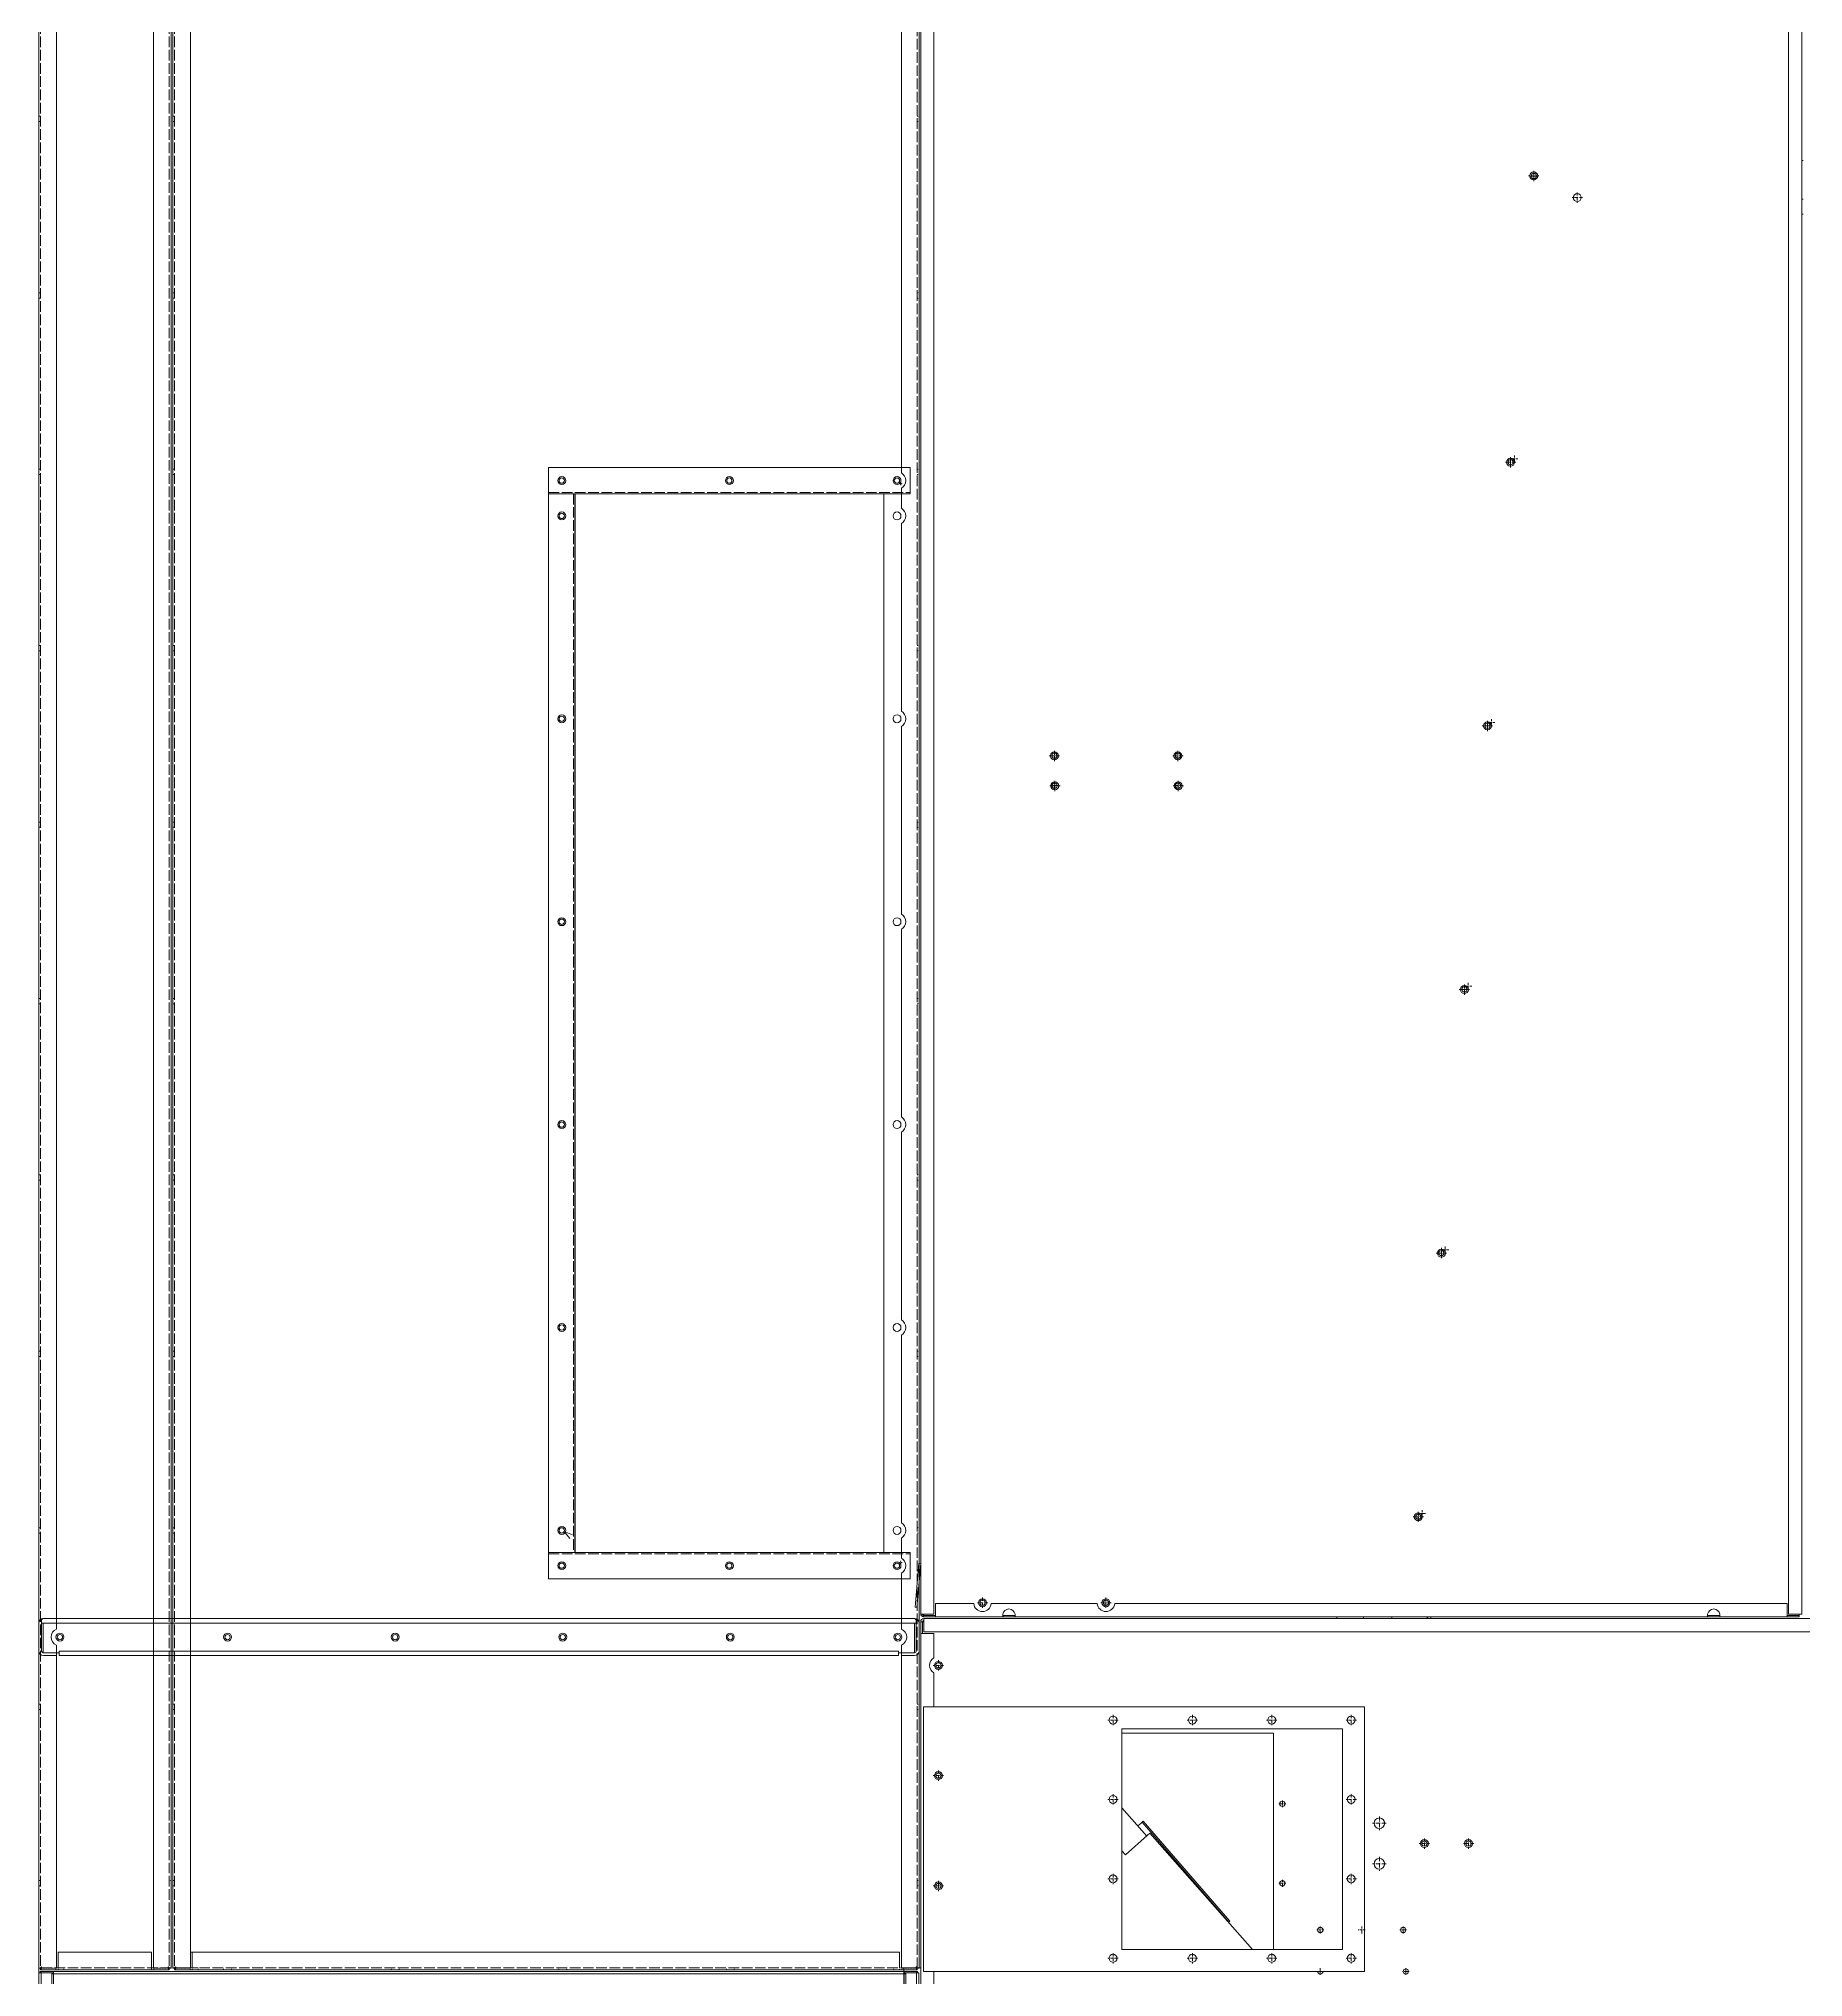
# Model space of a CAD drawing. Header units: millimetres. Extents: x -17070 to 52290, y -291348 to 40308.
# Drawn here: x 31170 to 33171, y 26086 to 28284 of the extents above; entities that cross this region are included whole.
import ezdxf
from ezdxf import colors
from ezdxf.entities.mleader import LeaderData, LeaderLine
from ezdxf.math import Vec2, Vec3

# ---------------------------------------------------------------- set-up
doc = ezdxf.new("R2010")
doc.units = ezdxf.units.MM
doc.linetypes.add('DASHDOT', pattern=[18.5, 12, -3, 0.5, -3])
doc.linetypes.add('DASHED', pattern=[15, 12, -3])
doc.layers.add('냉각탑_dim', color=1, linetype='Continuous')
doc.styles.get("Standard").update_dxf_attribs({"font": 'arial.ttf'})

# ---------------------------------------------------------------- blocks, each defined once
blk = doc.blocks.new('485689')
at = {"color": 7, "lineweight": 13, "ltscale": 0.486}
for p, q in [((183525.3, 30767.5), (183525.3, 30864.7)), ((183528.1, 30767.5), (183528.1, 30864.7)), ((184520.5, 30864.7), (184520.5, 30767.5)), ((184523.3, 30864.7), (184523.3, 30767.5))]:
    blk.add_line(p, q, dxfattribs=at)
at = {"color": 7, "lineweight": 13, "ltscale": 0.014}
for p, q in [((183528.1, 30864.7), (183525.3, 30864.7)), ((183541.9, 30863.3), (183541.9, 30866.1)), ((184506.7, 30863.3), (184506.7, 30866.1)), ((184520.5, 30864.7), (184523.3, 30864.7)), ((183528.1, 30767.5), (183525.3, 30767.5)), ((183541.9, 30768.9), (183541.9, 30766.1)), ((184506.7, 30768.9), (184506.7, 30766.1)), ((184520.5, 30767.5), (184523.3, 30767.5))]:
    blk.add_line(p, q, dxfattribs=at)
at = {"color": 7, "lineweight": 13, "ltscale": 0.004}
for p, q in [((183526.9, 30866.1), (183527.7, 30866.1)), ((184520.9, 30866.1), (184521.7, 30866.1)), ((183527.7, 30766.1), (183526.9, 30766.1)), ((184521.7, 30766.1), (184520.9, 30766.1))]:
    blk.add_line(p, q, dxfattribs=at)
at = {"color": 7, "lineweight": 13, "ltscale": 0.007}
for p, q in [((183526.9, 30864.7), (183526.9, 30866.1)), ((183527.7, 30866.1), (183527.7, 30864.7)), ((184520.9, 30864.7), (184520.9, 30866.1)), ((184521.7, 30864.7), (184521.7, 30866.1)), ((183526.9, 30766.1), (183526.9, 30767.5)), ((183527.7, 30766.1), (183527.7, 30767.5)), ((184520.9, 30767.5), (184520.9, 30766.1)), ((184521.7, 30766.1), (184521.7, 30767.5))]:
    blk.add_line(p, q, dxfattribs=at)
at = {"color": 7, "lineweight": 13, "ltscale": 0.071}
for p, q in [((183541.9, 30866.1), (183527.7, 30866.1)), ((184520.9, 30866.1), (184506.7, 30866.1)), ((183527.7, 30766.1), (183541.9, 30766.1)), ((184506.7, 30766.1), (184520.9, 30766.1))]:
    blk.add_line(p, q, dxfattribs=at)
at = {"color": 7, "lineweight": 13, "ltscale": 0.061}
for p, q in [((183540.3, 30864.7), (183528.1, 30864.7)), ((183541.9, 30863.3), (183541.9, 30851.1)), ((184506.7, 30851.1), (184506.7, 30863.3)), ((184520.5, 30864.7), (184508.3, 30864.7)), ((183528.1, 30767.5), (183540.3, 30767.5)), ((184508.3, 30767.5), (184520.5, 30767.5))]:
    blk.add_line(p, q, dxfattribs=at)
at = {"color": 7, "lineweight": 13, "ltscale": 0.366205}
for p, q in [((183540.3, 30864.7), (183540.3, 30768.9)), ((184508.3, 30781.1), (184508.3, 30864.7))]:
    blk.add_line(p, q, dxfattribs=at)
at = {"color": 7, "lineweight": 13, "ltscale": 0.008}
for p, q in [((183540.3, 30864.5), (183541.9, 30864.5)), ((183540.3, 30863.3), (183541.9, 30863.3)), ((184506.7, 30866.1), (184506.7, 30864.5)), ((184506.7, 30864.5), (184508.3, 30864.5)), ((184506.7, 30863.3), (184508.3, 30863.3)), ((183541.9, 30768.9), (183540.3, 30768.9)), ((183541.9, 30767.7), (183540.3, 30767.7)), ((184508.3, 30768.9), (184506.7, 30768.9)), ((184508.3, 30767.7), (184506.7, 30767.7)), ((184506.7, 30766.1), (184506.7, 30767.7))]:
    blk.add_line(p, q, dxfattribs=at)
at = {"color": 7, "lineweight": 13}
for p, q in [((183541.9, 30866.1), (184506.7, 30866.1)), ((183541.9, 30863.3), (184506.7, 30863.3)), ((184506.7, 30851.1), (183541.9, 30851.1)), ((184506.7, 30768.9), (183541.9, 30768.9)), ((184506.7, 30766.1), (183541.9, 30766.1))]:
    blk.add_line(p, q, dxfattribs=at)
at = {"color": 7, "lineweight": 13, "ltscale": 0.001386}
for p, q in [((183541.9, 30866.1), (183541.9, 30865.8)), ((183541.9, 30766.1), (183541.9, 30766.4))]:
    blk.add_line(p, q, dxfattribs=at)
at = {"color": 7, "lineweight": 13, "ltscale": 0.076206}
for p, q in [((183540.3, 30782.7), (183540.3, 30767.5)), ((184508.3, 30767.5), (184508.3, 30782.7))]:
    blk.add_line(p, q, dxfattribs=at)
at = {"color": 7, "lineweight": 13, "ltscale": 0.05737}
for p, q in [((183541.9, 30780.4), (183541.9, 30768.9)), ((184506.7, 30780.4), (184506.7, 30768.9))]:
    blk.add_line(p, q, dxfattribs=at)
for p, q in [((183541.9, 30780.4), (183999.3, 30780.4)), ((183999.3, 30780.4), (183999.3, 30768.9)), ((184049.3, 30780.4), (184506.7, 30780.4)), ((184049.3, 30780.4), (184049.3, 30768.9))]:
    blk.add_line(p, q)
blk = doc.blocks.new('68679')
at = {"color": 7, "lineweight": 13, "ltscale": 0.0185}
for p, q in [((182651.6, 34840.2), (182651.6, 34855)), ((182654.8, 34840.2), (182654.8, 34855)), ((182651.6, 33867.4), (182651.6, 33882.2)), ((182654.8, 33867.4), (182654.8, 33882.2))]:
    blk.add_line(p, q, dxfattribs=at)
at = {"color": 7, "lineweight": 13, "ltscale": 0.02275}
for p, q in [((182654.8, 34837), (182654.8, 34855.2)), ((182654.8, 33867.2), (182654.8, 33885.4))]:
    blk.add_line(p, q, dxfattribs=at)
at = {"color": 7, "lineweight": 13, "ltscale": 0.042}
for p, q in [((182688.4, 34855.2), (182654.8, 34855.2)), ((182654.8, 33867.2), (182688.4, 33867.2))]:
    blk.add_line(p, q, dxfattribs=at)
at = {"color": 7, "lineweight": 13, "ltscale": 0.041987}
blk.add_line((182654.8, 34855.2), (182688.4, 34855.2), dxfattribs=at)
at = {"color": 7, "lineweight": 13, "ltscale": 0.0395}
for p, q in [((182656.8, 34860.2), (182688.4, 34860.2)), ((182688.4, 34857), (182656.8, 34857)), ((182688.4, 33865.4), (182656.8, 33865.4)), ((182656.8, 33862.2), (182688.4, 33862.2))]:
    blk.add_line(p, q, dxfattribs=at)
at = {"color": 7, "lineweight": 13, "ltscale": 0.004497}
for p, q in [((182692, 34857), (182688.4, 34857)), ((182692, 33865.4), (182688.4, 33865.4))]:
    blk.add_line(p, q, dxfattribs=at)
at = {"color": 7, "lineweight": 13, "ltscale": 0.00225}
for p, q in [((182688.4, 34857), (182688.4, 34855.2)), ((182688.4, 34855.2), (182688.4, 34857)), ((182688.4, 33867.2), (182688.4, 33865.4)), ((182688.4, 33865.4), (182688.4, 33867.2))]:
    blk.add_line(p, q, dxfattribs=at)
at = {"color": 7, "lineweight": 13}
for p, q in [((182688.4, 34855.2), (182688.4, 33867.2)), ((182693.6, 34855), (182693.6, 33867.4)), ((182651.6, 34837), (182651.6, 33885.4)), ((182651.6, 34837), (182651.6, 33885.4)), ((182656.8, 34837), (182656.8, 33885.4))]:
    blk.add_line(p, q, dxfattribs=at)
at = {"color": 7, "lineweight": 13, "ltscale": 0.0022}
for p, q in [((182691.2, 34857), (182692.6, 34858)), ((182691.2, 33865.4), (182692.6, 33864.3))]:
    blk.add_line(p, q, dxfattribs=at)
at = {"color": 7, "lineweight": 13, "ltscale": 0.004}
for p, q in [((182654.8, 34840.2), (182651.6, 34840.2)), ((182654.8, 34837), (182651.6, 34837)), ((182651.6, 33882.2), (182654.8, 33882.2))]:
    blk.add_line(p, q, dxfattribs=at)
at = {"color": 7, "lineweight": 13, "ltscale": 0.003999}
blk.add_line((182651.6, 34837), (182654.8, 34837), dxfattribs=at)
at = {"color": 7, "lineweight": 13, "ltscale": 0.003997}
blk.add_line((182654.8, 34837), (182654.8, 34840.2), dxfattribs=at)
at = {"color": 7, "lineweight": 13, "ltscale": 0.0025}
for p, q in [((182656.8, 34837), (182654.8, 34837)), ((182654.8, 33885.4), (182656.8, 33885.4))]:
    blk.add_line(p, q, dxfattribs=at)
at = {"color": 7, "lineweight": 13, "ltscale": 0.0065}
blk.add_line((182651.6, 33885.4), (182656.8, 33885.4), dxfattribs=at)
at = {"color": 7, "lineweight": 13, "ltscale": 0.004003}
blk.add_line((182654.8, 33882.2), (182654.8, 33885.4), dxfattribs=at)
at = {"color": 7, "lineweight": 13}
for centre in [(182672.6, 34836.2), (182672.6, 34646.2), (182672.6, 34456.2), (182672.6, 34266.2), (182672.6, 34076.2), (182672.6, 33886.2)]:
    blk.add_circle(centre, 3, dxfattribs=at)
for centre, radius, start, end in [((182656.8, 34855), 5.2, 90, 180), ((182656.8, 34855), 2, 90, 174.2609), ((182688.4, 34855), 5.2, 0, 90), ((182656.8, 33867.4), 5.2, 180, 270), ((182656.8, 33867.4), 2, 185.7392, 270), ((182688.4, 33867.4), 5.2, 270, 0)]:
    blk.add_arc(centre, radius, start, end, dxfattribs=at)
for points in [[(182693.6, 34855), (182693.6, 34855.3), (182693.5, 34855.6), (182693.3, 34855.9), (182692.9, 34856.3), (182692.3, 34856.7), (182692.2, 34856.8), (182692.1, 34856.9), (182692, 34857)], [(182693.6, 33867.4), (182693.6, 33867), (182693.5, 33866.7), (182693.3, 33866.4), (182692.9, 33866), (182692.3, 33865.6), (182692.2, 33865.5), (182692.1, 33865.4), (182692, 33865.4)]]:
    blk.add_open_spline(points, degree=5, knots=[0, 0, 0, 0, 0, 0, 6.191357, 6.191357, 6.191357, 7.828222, 7.828222, 7.828222, 7.828222, 7.828222, 7.828222], dxfattribs=at)
blk = doc.blocks.new('3425346')
at = {"color": 7, "lineweight": 13}
for p, q in [((155016.9, 41125), (155426.9, 41125)), ((155016.9, 41095), (155426.9, 41095))]:
    blk.add_line(p, q, dxfattribs=at)
at = {"color": 7, "lineweight": 13, "ltscale": 0.035}
for p, q in [((155016.9, 41122.2), (155016.9, 41125)), ((155426.9, 41122.2), (155426.9, 41125))]:
    blk.add_line(p, q, dxfattribs=at)
at = {"color": 7, "linetype": 'DASHED', "lineweight": 13}
blk.add_line((155016.9, 41123.4), (155426.9, 41123.4), dxfattribs=at)
at = {"color": 7, "lineweight": 13, "ltscale": 0.34}
for p, q in [((155016.9, 41122.2), (155016.9, 41095)), ((155426.9, 41095), (155426.9, 41122.2))]:
    blk.add_line(p, q, dxfattribs=at)
at = {"color": 7, "lineweight": 13}
blk.add_lwpolyline([(155416.2, 41115.3), (155414.3, 41111.8), (155417.7, 41113.9)], dxfattribs=at)
for centre in [(155031.9, 41110), (155221.9, 41110), (155411.9, 41110)]:
    blk.add_circle(centre, 3, dxfattribs=at)
blk = doc.blocks.new('235465')
at = {"color": 7, "lineweight": 13}
for p, q in [((158476.7, 41706.6), (159676.7, 41706.6)), ((159676.7, 41676.6), (158476.7, 41676.6))]:
    blk.add_line(p, q, dxfattribs=at)
at = {"color": 7, "lineweight": 13, "ltscale": 0.014}
for p, q in [((158476.7, 41703.8), (158476.7, 41706.6)), ((159676.7, 41703.8), (159676.7, 41706.6))]:
    blk.add_line(p, q, dxfattribs=at)
at = {"color": 7, "linetype": 'DASHED', "lineweight": 13}
blk.add_line((158476.7, 41705), (159676.7, 41705), dxfattribs=at)
at = {"color": 7, "lineweight": 13, "ltscale": 0.136}
for p, q in [((158476.7, 41703.8), (158476.7, 41676.6)), ((159676.7, 41676.6), (159676.7, 41703.8))]:
    blk.add_line(p, q, dxfattribs=at)
at = {"color": 7, "linetype": 'DASHED', "lineweight": 13, "ltscale": 0.008}
for p, q in [((159001.7, 41706.6), (159001.7, 41705)), ((159151.7, 41706.6), (159151.7, 41705))]:
    blk.add_line(p, q, dxfattribs=at)
at = {"color": 7, "lineweight": 13}
blk.add_lwpolyline([(159656.7, 41703.6), (159653.1, 41694.3), (159660.9, 41700.6)], dxfattribs=at)
for centre in [(158501.7, 41691.6), (158731.7, 41691.6), (158961.7, 41691.6), (159191.7, 41691.6), (159421.7, 41691.6), (159651.7, 41691.6)]:
    blk.add_circle(centre, 3, dxfattribs=at)
blk = doc.blocks.new('568596')
at = {"color": 7, "lineweight": 13, "ltscale": 0.00166}
for p, q in [((169550.9, 17462.9), (169549.9, 17462.9)), ((169550.9, 16620.9), (169549.9, 16620.9))]:
    blk.add_line(p, q, dxfattribs=at)
at = {"color": 7, "lineweight": 13, "ltscale": 0.0015}
for p, q in [((169549.9, 17462.9), (169549.9, 17462)), ((169549.9, 16621.8), (169549.9, 16620.9))]:
    blk.add_line(p, q, dxfattribs=at)
at = {"color": 7, "lineweight": 13}
for p, q in [((169549.9, 17462.9), (169549.9, 16621.8)), ((169549.9, 17462), (169549.9, 17436.4)), ((173046.2, 17464.9), (169551.6, 17464.9)), ((170022.9, 17008.9), (171222.9, 17008.9)), ((169551.6, 16618.9), (173046.2, 16618.9))]:
    blk.add_line(p, q, dxfattribs=at)
at = {"color": 7, "linetype": 'DASHED', "lineweight": 13, "ltscale": 0.003333}
for p, q in [((169551.9, 17462), (169549.9, 17462)), ((169644.9, 17464.9), (169644.9, 17462.9)), ((169650.9, 17464.9), (169650.9, 17462.9)), ((169844.9, 17464.9), (169844.9, 17462.9)), ((169850.9, 17464.9), (169850.9, 17462.9)), ((169549.9, 17445.4), (169551.9, 17445.4)), ((169549.9, 17442.9), (169551.9, 17442.9)), ((169549.9, 17436.4), (169551.9, 17436.4)), ((169549.9, 17407.4), (169551.9, 17407.4)), ((169549.9, 17398.4), (169551.9, 17398.4)), ((169549.9, 17217.4), (169551.9, 17217.4)), ((169549.9, 17208.4), (169551.9, 17208.4)), ((169549.9, 17027.4), (169551.9, 17027.4)), ((169549.9, 17018.4), (169551.9, 17018.4)), ((169549.9, 16837.4), (169551.9, 16837.4)), ((169549.9, 16828.4), (169551.9, 16828.4)), ((169549.9, 16647.4), (169551.9, 16647.4)), ((169549.9, 16640.9), (169551.9, 16640.9)), ((169549.9, 16638.4), (169551.9, 16638.4)), ((169551.9, 16621.8), (169549.9, 16621.8)), ((169644.9, 16620.9), (169644.9, 16618.9)), ((169650.9, 16620.9), (169650.9, 16618.9)), ((169844.9, 16620.9), (169844.9, 16618.9)), ((169850.9, 16620.9), (169850.9, 16618.9)), ((170044.9, 16620.9), (170044.9, 16618.9)), ((170050.9, 16620.9), (170050.9, 16618.9)), ((170244.9, 16620.9), (170244.9, 16618.9)), ((170250.9, 16620.9), (170250.9, 16618.9)), ((170444.9, 16620.9), (170444.9, 16618.9)), ((170450.9, 16620.9), (170450.9, 16618.9)), ((170644.9, 16620.9), (170644.9, 16618.9)), ((170650.9, 16620.9), (170650.9, 16618.9)), ((170844.9, 16620.9), (170844.9, 16618.9)), ((170850.9, 16620.9), (170850.9, 16618.9)), ((171044.9, 16620.9), (171044.9, 16618.9)), ((171050.9, 16620.9), (171050.9, 16618.9)), ((171244.9, 16620.9), (171244.9, 16618.9)), ((171250.9, 16620.9), (171250.9, 16618.9)), ((171444.9, 16620.9), (171444.9, 16618.9)), ((171450.9, 16620.9), (171450.9, 16618.9)), ((171644.9, 16620.9), (171644.9, 16618.9)), ((171650.9, 16620.9), (171650.9, 16618.9))]:
    blk.add_line(p, q, dxfattribs=at)
at = {"color": 7, "lineweight": 13, "ltscale": 0.001174}
for p, q in [((169550.9, 17462.9), (169551.6, 17462.9)), ((169550.9, 16620.9), (169551.6, 16620.9))]:
    blk.add_line(p, q, dxfattribs=at)
at = {"color": 7, "lineweight": 13, "ltscale": 0.002252}
for p, q in [((169551.6, 17464.9), (169551.6, 17463.6)), ((169551.6, 16618.9), (169551.6, 16620.3))]:
    blk.add_line(p, q, dxfattribs=at)
at = {"color": 7, "lineweight": 13, "ltscale": 0.002009}
for p, q in [((169551.6, 17462.4), (169551.6, 17463.6)), ((169551.6, 16621.5), (169551.6, 16620.3))]:
    blk.add_line(p, q, dxfattribs=at)
at = {"color": 7, "linetype": 'DASHED', "lineweight": 13}
for p, q in [((173046.2, 17462.9), (169551.6, 17462.9)), ((169551.9, 17464.9), (169551.9, 16621.8)), ((169551.9, 17462), (169551.9, 17436.4)), ((170044.9, 17464.9), (170044.9, 17462.9)), ((170050.9, 17464.9), (170050.9, 17462.9)), ((170244.9, 17464.9), (170244.9, 17462.9)), ((170250.9, 17464.9), (170250.9, 17462.9)), ((170444.9, 17464.9), (170444.9, 17462.9)), ((170450.9, 17464.9), (170450.9, 17462.9)), ((170644.9, 17464.9), (170644.9, 17462.9)), ((170650.9, 17464.9), (170650.9, 17462.9)), ((170844.9, 17464.9), (170844.9, 17462.9)), ((170850.9, 17464.9), (170850.9, 17462.9)), ((171044.9, 17464.9), (171044.9, 17462.9)), ((171050.9, 17464.9), (171050.9, 17462.9)), ((171244.9, 17464.9), (171244.9, 17462.9)), ((171250.9, 17464.9), (171250.9, 17462.9)), ((171444.9, 17464.9), (171444.9, 17462.9)), ((171450.9, 17464.9), (171450.9, 17462.9)), ((171644.9, 17464.9), (171644.9, 17462.9)), ((171650.9, 17464.9), (171650.9, 17462.9)), ((169551.6, 16620.9), (173046.2, 16620.9))]:
    blk.add_line(p, q, dxfattribs=at)
at = {"color": 7, "linetype": 'DASHED', "lineweight": 13, "ltscale": 0.001183}
for p, q in [((169551.6, 17462.9), (169552.3, 17462.9)), ((169551.6, 16620.9), (169552.3, 16620.9))]:
    blk.add_line(p, q, dxfattribs=at)
at = {"color": 7, "linetype": 'DASHED', "lineweight": 13, "ltscale": 0.001406}
for p, q in [((169551.6, 17462.4), (169551.6, 17461.5)), ((169551.6, 16621.5), (169551.6, 16622.3))]:
    blk.add_line(p, q, dxfattribs=at)
at = {"color": 7, "linetype": 'DASHED', "lineweight": 13, "ltscale": 0.027667}
for p, q in [((169551.6, 17444.9), (169551.6, 17461.5)), ((169551.6, 16622.3), (169551.6, 16638.9))]:
    blk.add_line(p, q, dxfattribs=at)
at = {"color": 7, "linetype": 'DASHED', "lineweight": 13, "ltscale": 0.0015}
for p, q in [((169551.9, 17462.9), (169551.9, 17462)), ((169551.9, 16621.8), (169551.9, 16620.9))]:
    blk.add_line(p, q, dxfattribs=at)
at = {"color": 7, "lineweight": 13, "ltscale": 0.058667}
for p, q in [((173046.2, 17444.9), (169551.6, 17444.9)), ((169553.3, 17442.9), (169569.9, 17442.9)), ((169569.9, 17444.9), (169569.9, 16640.9)), ((170022.9, 16658.9), (170022.9, 17008.9)), ((171222.9, 16658.9), (171222.9, 17008.9)), ((170022.9, 16658.9), (171222.9, 16658.9)), ((169917.7, 16638.9), (169551.6, 16638.9)), ((169569.9, 16640.9), (169551.9, 16640.9)), ((169999.2, 16638.9), (169936.1, 16638.9)), ((170016.6, 16638.9), (170039.2, 16638.9)), ((170056.6, 16638.9), (170269.2, 16638.9)), ((170286.6, 16638.9), (170499.2, 16638.9)), ((170516.6, 16638.9), (170729.2, 16638.9)), ((170746.6, 16638.9), (170959.2, 16638.9)), ((170976.6, 16638.9), (171189.2, 16638.9)), ((171206.6, 16638.9), (171229.2, 16638.9)), ((171246.6, 16638.9), (172998.7, 16638.9))]:
    blk.add_line(p, q, dxfattribs=at)
at = {"color": 7, "linetype": 'DASHED', "lineweight": 13, "ltscale": 0.002333}
blk.add_line((169551.9, 17442.9), (169553.3, 17442.9), dxfattribs=at)
at = {"color": 7, "lineweight": 13, "ltscale": 0.058667}
for centre in [(169926.9, 17402.9), (169926.9, 16642.9), (170007.9, 16643.9), (170047.9, 16643.9), (170277.9, 16643.9), (170507.9, 16643.9), (170737.9, 16643.9), (170967.9, 16643.9), (171197.9, 16643.9), (171237.9, 16643.9)]:
    blk.add_circle(centre, 4.5, dxfattribs=at)
at = {"color": 7, "lineweight": 13}
for centre in [(169926.9, 17212.9), (169926.9, 17022.9), (170007.9, 17023.9), (170047.9, 17023.9), (170277.9, 17023.9), (170507.9, 17023.9), (170737.9, 17023.9), (170967.9, 17023.9), (171197.9, 17023.9), (171237.9, 17023.9), (169926.9, 16832.9), (170007.9, 16833.9), (171237.9, 16833.9)]:
    blk.add_circle(centre, 4.5, dxfattribs=at)
at = {"color": 7, "lineweight": 13, "ltscale": 0.058667}
for centre, start, end in [((169926.9, 16642.9), 203.5779, 336.4221), ((170007.9, 16643.9), 209.9997, 330.0003), ((170047.9, 16643.9), 209.9997, 330.0003), ((170277.9, 16643.9), 209.9997, 330.0003), ((170507.9, 16643.9), 209.9997, 330.0003), ((170737.9, 16643.9), 209.9997, 330.0003), ((170967.9, 16643.9), 209.9997, 330.0003), ((171197.9, 16643.9), 209.9997, 330.0003), ((171237.9, 16643.9), 209.9997, 330.0003)]:
    blk.add_arc(centre, 10, start, end, dxfattribs=at)
at = {"color": 7, "lineweight": 13}
for points in [[(169553.3, 17461.5), (169552.8, 17461.8), (169552.3, 17462.1), (169551.8, 17462.4), (169551.3, 17462.6), (169550.9, 17462.9)], [(169553.3, 17461.5), (169553, 17462), (169552.6, 17462.4), (169552.3, 17462.8), (169552, 17463.2), (169551.6, 17463.6)], [(169553.3, 16622.3), (169552.8, 16622.1), (169552.3, 16621.8), (169551.8, 16621.5), (169551.3, 16621.2), (169550.9, 16620.9)], [(169553.3, 16622.3), (169553, 16621.9), (169552.6, 16621.5), (169552.3, 16621), (169552, 16620.6), (169551.6, 16620.3)]]:
    blk.add_open_spline(points, degree=5, dxfattribs=at)
at = {"color": 7, "linetype": 'DASHED', "lineweight": 13}
for points in [[(169553.3, 17461.5), (169553, 17461.7), (169552.6, 17461.9), (169552.3, 17462.1), (169551.9, 17462.2), (169551.6, 17462.4)], [(169553.3, 17461.5), (169553.1, 17461.8), (169552.9, 17462.1), (169552.7, 17462.4), (169552.5, 17462.6), (169552.3, 17462.9)], [(169553.3, 16622.3), (169553, 16622.1), (169552.6, 16622), (169552.3, 16621.8), (169551.9, 16621.6), (169551.6, 16621.5)], [(169553.3, 16622.3), (169553.1, 16622), (169552.9, 16621.8), (169552.7, 16621.5), (169552.5, 16621.2), (169552.3, 16620.9)]]:
    blk.add_open_spline(points, degree=5, dxfattribs=at)
blk = doc.blocks.new('1')
at = {"lineweight": 20}
blk.add_line((31170, 29593), (31170, 25993), dxfattribs=at)
at = {"color": 7, "lineweight": 20}
for p, q in [((31170, 29591.3), (31170, 26096.7)), ((31320, 29591.3), (31320, 26096.7)), ((32170, 29347.9), (32170, 26498.1)), ((32185, 26498.1), (32185, 29347.9)), ((33154, 29347.9), (33154, 26498.1)), ((33169, 26498.1), (33169, 29347.9)), ((32163.7, 26505.9), (32168, 26555.7)), ((32165.7, 26505.7), (32170, 26555.6)), ((32186.6, 26510), (32230.1, 26510)), ((32250, 26510), (32370.1, 26510)), ((32390, 26510), (33152.4, 26510)), ((35166.5, 26493), (32173.5, 26493)), ((32186.6, 26495), (32263.3, 26495)), ((32276.8, 26495), (33062.3, 26495)), ((33075.8, 26495), (33152.4, 26495)), ((32170, 25996.5), (32170, 26476)), ((34728.9, 26478), (32173.5, 26478)), ((32185, 26448.6), (32185, 26476)), ((32185, 26393), (32185, 26431.3)), ((32173, 26093), (32173, 26393)), ((32673, 26393), (32173, 26393)), ((32673, 26393), (32673, 26093)), ((32398, 26368), (32648, 26368)), ((32398, 26368), (32398, 26118)), ((32398, 26363), (32570, 26363)), ((32570, 26118), (32570, 26363)), ((32648, 26118), (32648, 26368)), ((32398, 26278.6), (32426.2, 26246.3)), ((32519.4, 26149), (32421, 26262.2)), ((32520.5, 26150), (32422.1, 26263.2)), ((32426.9, 26247), (32402.2, 26225.1)), ((32546.2, 26118), (32429.9, 26249.6)), ((32398, 26118), (32648, 26118)), ((31172.9, 26095), (31318, 26095)), ((32150.8, 26097.1), (32150.8, 26030.8)), ((32173, 26093), (32673, 26093))]:
    blk.add_line(p, q, dxfattribs=at)
at = {"color": 7, "linetype": 'DASHED', "lineweight": 20}
for p, q in [((31172, 29591.3), (31172, 26096.7)), ((31318, 29591.3), (31318, 26096.7)), ((31170, 28196), (31172, 28196)), ((31170, 28190), (31172, 28190)), ((31170, 27996), (31172, 27996)), ((31170, 27990), (31172, 27990)), ((31170, 27796), (31172, 27796)), ((31170, 27790), (31172, 27790)), ((31170, 27596), (31172, 27596)), ((31170, 27590), (31172, 27590)), ((31170, 27396), (31172, 27396)), ((31170, 27390), (31172, 27390)), ((31170, 27196), (31172, 27196)), ((31170, 27190), (31172, 27190)), ((31170, 26996), (31172, 26996)), ((31170, 26990), (31172, 26990)), ((31170, 26796), (31172, 26796)), ((31170, 26790), (31172, 26790)), ((31170, 26596), (31172, 26596)), ((31170, 26590), (31172, 26590)), ((31172.9, 26097), (31320, 26097))]:
    blk.add_line(p, q, dxfattribs=at)
at = {"color": 7, "lineweight": 20, "ltscale": 0.058667}
for p, q in [((31300, 29591.3), (31300, 26096.7)), ((31190, 29543.8), (31190, 26481.1)), ((31190, 26462.8), (31190, 26096.7)), ((31192, 26115), (31298, 26115)), ((31192, 26098.4), (31192, 26115)), ((31298, 26095), (31298, 26115))]:
    blk.add_line(p, q, dxfattribs=at)
at = {"color": 7, "linetype": 'DASHDOT', "lineweight": 20, "ltscale": 0.292499}
for p, q in [((32870.9, 28128.5), (32859.2, 28128.5)), ((32914.4, 28109.6), (32914.4, 28097.9)), ((32920.3, 28103.8), (32908.6, 28103.8)), ((32838.7, 27809.7), (32838.7, 27798)), ((32812.6, 27510.8), (32812.6, 27499.1)), ((32327.4, 27471), (32315.7, 27471)), ((32321.5, 27476.8), (32321.5, 27465.1)), ((32467.4, 27471), (32455.7, 27471)), ((32461.5, 27476.8), (32461.5, 27465.1)), ((32327.9, 27437), (32316.2, 27437)), ((32322, 27442.8), (32322, 27431.1)), ((32467.9, 27437), (32456.2, 27437)), ((32462, 27442.8), (32462, 27431.1)), ((32786.4, 27211.9), (32786.4, 27200.2)), ((32245.9, 26511), (32234.2, 26511)), ((32240, 26516.8), (32240, 26505.1)), ((32385.9, 26511), (32374.2, 26511)), ((32380, 26516.8), (32380, 26505.1)), ((32195.9, 26440), (32184.2, 26440)), ((32393.9, 26378), (32382.2, 26378)), ((32483.9, 26378), (32472.2, 26378)), ((32573.9, 26378), (32562.2, 26378)), ((32663.9, 26378), (32652.2, 26378)), ((32195.9, 26315), (32184.2, 26315)), ((32393.9, 26288), (32382.2, 26288)), ((32663.9, 26288), (32652.2, 26288)), ((32746.9, 26238), (32735.2, 26238)), ((32796.9, 26238), (32785.2, 26238)), ((32393.9, 26198), (32382.2, 26198)), ((32663.9, 26198), (32652.2, 26198)), ((32195.9, 26190), (32184.2, 26190)), ((32393.9, 26108), (32382.2, 26108)), ((32483.9, 26108), (32472.2, 26108)), ((32573.9, 26108), (32562.2, 26108)), ((32663.9, 26108), (32652.2, 26108))]:
    blk.add_line(p, q, dxfattribs=at)
at = {"color": 7, "linetype": 'DASHDOT', "lineweight": 20, "ltscale": 0.195001}
for p, q in [((32869, 28128.3), (32861.2, 28128.3)), ((32865.1, 28132.2), (32865.1, 28124.4)), ((32838.8, 27807.8), (32838.8, 27800)), ((32847, 27807.5), (32839.2, 27807.5)), ((32843.1, 27811.4), (32843.1, 27803.6)), ((32817, 27512.6), (32817, 27504.8)), ((32820.9, 27508.7), (32813.1, 27508.7)), ((32325.5, 27471.1), (32317.7, 27471.1)), ((32321.6, 27475), (32321.6, 27467.2)), ((32465.5, 27471.1), (32457.7, 27471.1)), ((32461.6, 27475), (32461.6, 27467.2)), ((32325.6, 27437.2), (32317.8, 27437.2)), ((32465.6, 27437.2), (32457.8, 27437.2)), ((32794.7, 27209.8), (32786.9, 27209.8)), ((32790.8, 27213.7), (32790.8, 27205.9)), ((32768.6, 26911), (32760.8, 26911)), ((32742.4, 26612.1), (32734.6, 26612.1)), ((32383.9, 26511), (32376.1, 26511)), ((32380, 26514.9), (32380, 26507.1)), ((32583.9, 26283), (32576.1, 26283)), ((32583.9, 26193), (32576.1, 26193)), ((32626.9, 26140), (32619.1, 26140)), ((32673.9, 26140), (32666.1, 26140)), ((32720.9, 26140), (32713.1, 26140)), ((32626.9, 26093), (32619.1, 26093)), ((32723.9, 26093), (32716.1, 26093))]:
    blk.add_line(p, q, dxfattribs=at)
at = {"color": 7, "linetype": 'DASHDOT', "lineweight": 20, "ltscale": 0.292505}
for p, q in [((32865, 28134.3), (32865, 28122.6)), ((32844.6, 27803.8), (32832.9, 27803.8)), ((32818.4, 27505), (32806.7, 27505)), ((32792.3, 27206.1), (32780.6, 27206.1)), ((32766.1, 26907.2), (32754.4, 26907.2)), ((32740, 26608.4), (32728.3, 26608.4))]:
    blk.add_line(p, q, dxfattribs=at)
at = {"color": 7, "lineweight": 20, "ltscale": 0.0375}
for p, q in [((33170.5, 28146), (33169, 28146)), ((33170.5, 28102), (33169, 28102)), ((33170.5, 28085), (33169, 28085)), ((32172, 26489.5), (32173.5, 26489.5)), ((32173.1, 26496.6), (32173.1, 26498.1)), ((33165.9, 26496.6), (33165.9, 26498.1)), ((32419.8, 26261.2), (32421, 26262.2)), ((32421, 26262.2), (32422.1, 26263.2)), ((32519.4, 26149), (32520.5, 26150))]:
    blk.add_line(p, q, dxfattribs=at)
at = {"color": 7, "linetype": 'DASHDOT', "lineweight": 20, "ltscale": 0.194995}
for p, q in [((32842.7, 27803.9), (32834.9, 27803.9)), ((32816.5, 27505), (32808.7, 27505)), ((32790.4, 27206.2), (32782.6, 27206.2)), ((32764.2, 26907.3), (32756.4, 26907.3)), ((32738.1, 26608.5), (32730.3, 26608.5))]:
    blk.add_line(p, q, dxfattribs=at)
at = {"color": 7, "linetype": 'DASHDOT', "lineweight": 20, "ltscale": 0.194998}
for p, q in [((32812.6, 27508.9), (32812.6, 27501.1)), ((32321.7, 27441.1), (32321.7, 27433.3)), ((32461.7, 27441.1), (32461.7, 27433.3)), ((32786.5, 27210.1), (32786.5, 27202.3))]:
    blk.add_line(p, q, dxfattribs=at)
at = {"color": 7, "linetype": 'DASHDOT', "lineweight": 20, "ltscale": 0.2925}
for p, q in [((32760.3, 26913.1), (32760.3, 26901.4)), ((32734.1, 26614.2), (32734.1, 26602.5)), ((32190, 26445.8), (32190, 26434.1)), ((32388, 26383.8), (32388, 26372.1)), ((32478, 26383.8), (32478, 26372.1)), ((32568, 26383.8), (32568, 26372.1)), ((32658, 26383.8), (32658, 26372.1)), ((32190, 26320.8), (32190, 26309.1)), ((32388, 26293.8), (32388, 26282.1)), ((32658, 26293.8), (32658, 26282.1)), ((32741, 26243.8), (32741, 26232.1)), ((32791, 26243.8), (32791, 26232.1)), ((32190, 26195.8), (32190, 26184.1)), ((32388, 26203.8), (32388, 26192.1)), ((32658, 26203.8), (32658, 26192.1)), ((32388, 26113.8), (32388, 26102.1)), ((32478, 26113.8), (32478, 26102.1)), ((32568, 26113.8), (32568, 26102.1)), ((32658, 26113.8), (32658, 26102.1))]:
    blk.add_line(p, q, dxfattribs=at)
at = {"color": 7, "linetype": 'DASHDOT', "lineweight": 20, "ltscale": 0.195}
for p, q in [((32760.3, 26911.2), (32760.3, 26903.4)), ((32764.7, 26914.9), (32764.7, 26907.1)), ((32734.2, 26612.4), (32734.2, 26604.6)), ((32738.5, 26616), (32738.5, 26608.2)), ((32580, 26286.9), (32580, 26279.1)), ((32580, 26196.9), (32580, 26189.1)), ((32623, 26143.9), (32623, 26136.1)), ((32670, 26143.9), (32670, 26136.1)), ((32717, 26143.9), (32717, 26136.1)), ((32623, 26096.9), (32623, 26089.1)), ((32720, 26096.9), (32720, 26089.1))]:
    blk.add_line(p, q, dxfattribs=at)
at = {"color": 7, "lineweight": 20, "ltscale": 0.05}
for p, q in [((32170, 26555.6), (32168, 26555.7)), ((32165.7, 26505.7), (32163.7, 26505.9)), ((32170, 26489.5), (32172, 26489.5)), ((32641.8, 26495), (32641.8, 26493))]:
    blk.add_line(p, q, dxfattribs=at)
at = {"color": 7, "lineweight": 20, "ltscale": 0.2975}
for p, q in [((32186.6, 26510), (32186.6, 26498.1)), ((33152.4, 26498.1), (33152.4, 26510)), ((32173.1, 26498.1), (32185, 26498.1)), ((33154, 26498.1), (33165.9, 26498.1))]:
    blk.add_line(p, q, dxfattribs=at)
at = {"color": 7, "lineweight": 20, "ltscale": 0.0775}
for p, q in [((32170, 26498.1), (32173.1, 26498.1)), ((32173.1, 26495), (32173.1, 26498.1)), ((32186.6, 26495), (32186.6, 26498.1)), ((33152.4, 26495), (33152.4, 26498.1)), ((33169, 26498.1), (33165.9, 26498.1))]:
    blk.add_line(p, q, dxfattribs=at)
at = {"color": 7, "lineweight": 20, "ltscale": 0.3375}
for p, q in [((32170, 26476), (32170, 26489.5)), ((32172, 26489.5), (32172, 26476)), ((32186.6, 26496.6), (32173.1, 26496.6)), ((32173.1, 26495), (32186.6, 26495)), ((33165.9, 26496.6), (33152.4, 26496.6)), ((33152.4, 26495), (33165.9, 26495))]:
    blk.add_line(p, q, dxfattribs=at)
at = {"color": 7, "lineweight": 20, "ltscale": 0.04}
for p, q in [((32173.1, 26495), (32173.1, 26496.6)), ((32263.3, 26495), (32263.3, 26496.6)), ((32276.8, 26495), (32276.8, 26496.6)), ((33062.3, 26495), (33062.3, 26496.6)), ((33075.8, 26495), (33075.8, 26496.6)), ((33165.9, 26495), (33165.9, 26496.6))]:
    blk.add_line(p, q, dxfattribs=at)
at = {"color": 7, "lineweight": 20, "ltscale": 0.000294144}
blk.add_line((32173.1, 26495), (32173.1, 26495), dxfattribs=at)
at = {"color": 7, "lineweight": 20, "ltscale": 0.0875}
for p, q in [((32173.5, 26493), (32173.5, 26489.5)), ((32170, 26476), (32173.5, 26476))]:
    blk.add_line(p, q, dxfattribs=at)
at = {"color": 7, "lineweight": 20, "ltscale": 0.2875}
for p, q in [((32173.5, 26478), (32173.5, 26489.5)), ((32173.5, 26476), (32185, 26476))]:
    blk.add_line(p, q, dxfattribs=at)
at = {"color": 7, "lineweight": 20, "ltscale": 0.168029}
for p, q in [((32263.3, 26496.6), (32270, 26496.6)), ((32263.3, 26495), (32270, 26495)), ((32276.8, 26496.6), (32270, 26496.6)), ((32276.8, 26495), (32270, 26495)), ((33062.3, 26496.6), (33069, 26496.6)), ((33062.3, 26495), (33069, 26495)), ((33075.8, 26496.6), (33069, 26496.6)), ((33075.8, 26495), (33069, 26495))]:
    blk.add_line(p, q, dxfattribs=at)
at = {"color": 7, "lineweight": 20, "ltscale": 0.049942}
blk.add_line((32671.8, 26495), (32671.8, 26493), dxfattribs=at)
at = {"color": 7, "lineweight": 20, "ltscale": 0.049995}
blk.add_line((32671.8, 26495), (32671.8, 26493), dxfattribs=at)
at = {"color": 7, "lineweight": 20, "ltscale": 0.050191}
for p, q in [((32704.2, 26495), (32704, 26493)), ((32744.2, 26493), (32744.3, 26495)), ((32744.8, 26495), (32744.6, 26493)), ((32748.3, 26495), (32748.2, 26493))]:
    blk.add_line(p, q, dxfattribs=at)
at = {"color": 7, "linetype": 'DASHED', "lineweight": 20, "ltscale": 0.003333}
for p, q in [((31170, 26396), (31172, 26396)), ((31170, 26390), (31172, 26390)), ((31170, 26196), (31172, 26196)), ((31320, 26196), (31318, 26196)), ((31170, 26190), (31172, 26190)), ((31172.9, 26097), (31172.9, 26095)), ((31189.5, 26095), (31189.5, 26097)), ((31192, 26095), (31192, 26097)), ((31198.5, 26095), (31198.5, 26097)), ((31300.5, 26095), (31300.5, 26097)), ((31317.1, 26097), (31317.1, 26095))]:
    blk.add_line(p, q, dxfattribs=at)
at = {"color": 7, "lineweight": 20, "ltscale": 0.125001}
blk.add_line((32416.1, 26257.9), (32419.8, 26261.2), dxfattribs=at)
at = {"color": 7, "linetype": 'DASHDOT', "lineweight": 20, "ltscale": 0.389996}
for p, q in [((32697.8, 26261), (32682.2, 26261)), ((32697.8, 26215), (32682.2, 26215))]:
    blk.add_line(p, q, dxfattribs=at)
at = {"color": 7, "linetype": 'DASHDOT', "lineweight": 20, "ltscale": 0.389999}
blk.add_line((32690, 26268.8), (32690, 26253.2), dxfattribs=at)
at = {"color": 7, "lineweight": 20, "ltscale": 0.1}
blk.add_line((32426.9, 26247), (32429.9, 26249.6), dxfattribs=at)
at = {"color": 7, "lineweight": 20, "ltscale": 0.157289}
blk.add_line((32402.2, 26225.1), (32398, 26229.9), dxfattribs=at)
at = {"color": 7, "lineweight": 20, "ltscale": 0.1554}
blk.add_line((32402.2, 26225.1), (32398, 26229.8), dxfattribs=at)
at = {"color": 7, "linetype": 'DASHDOT', "lineweight": 20, "ltscale": 0.39}
blk.add_line((32690, 26222.8), (32690, 26207.2), dxfattribs=at)
at = {"color": 7, "lineweight": 20, "ltscale": 0.15}
blk.add_line((32190, 26187), (32190, 26193), dxfattribs=at)
at = {"color": 7, "lineweight": 20, "ltscale": 0.010428}
blk.add_line((32519.1, 26148.7), (32519.4, 26149), dxfattribs=at)
at = {"color": 7, "lineweight": 20, "ltscale": 0.002252}
for p, q in [((31170, 26096.7), (31171.4, 26096.7)), ((31320, 26096.7), (31318.7, 26096.7))]:
    blk.add_line(p, q, dxfattribs=at)
at = {"color": 7, "lineweight": 20, "ltscale": 0.002009}
for p, q in [((31172.6, 26096.7), (31171.4, 26096.7)), ((31317.5, 26096.7), (31318.7, 26096.7))]:
    blk.add_line(p, q, dxfattribs=at)
at = {"color": 7, "linetype": 'DASHED', "lineweight": 20, "ltscale": 0.001183}
for p, q in [((31172, 26096.7), (31172, 26097.4)), ((31318, 26096.7), (31318, 26097.4))]:
    blk.add_line(p, q, dxfattribs=at)
at = {"color": 7, "linetype": 'DASHED', "lineweight": 20, "ltscale": 0.0015}
for p, q in [((31172, 26097), (31172.9, 26097)), ((31318, 26097), (31317.1, 26097))]:
    blk.add_line(p, q, dxfattribs=at)
at = {"color": 7, "lineweight": 20, "ltscale": 0.001174}
for p, q in [((31172, 26096), (31172, 26096.7)), ((31318, 26096), (31318, 26096.7))]:
    blk.add_line(p, q, dxfattribs=at)
at = {"color": 7, "lineweight": 20, "ltscale": 0.00166}
for p, q in [((31172, 26096), (31172, 26095)), ((31318, 26096), (31318, 26095))]:
    blk.add_line(p, q, dxfattribs=at)
at = {"color": 7, "lineweight": 20, "ltscale": 0.0015}
for p, q in [((31172, 26095), (31172.9, 26095)), ((31318, 26095), (31317.1, 26095))]:
    blk.add_line(p, q, dxfattribs=at)
at = {"color": 7, "linetype": 'DASHED', "lineweight": 20, "ltscale": 0.001406}
for p, q in [((31172.6, 26096.7), (31173.4, 26096.7)), ((31317.5, 26096.7), (31316.6, 26096.7))]:
    blk.add_line(p, q, dxfattribs=at)
at = {"color": 7, "linetype": 'DASHED', "lineweight": 20, "ltscale": 0.027667}
for p, q in [((31190, 26096.7), (31173.4, 26096.7)), ((31300, 26096.7), (31316.6, 26096.7))]:
    blk.add_line(p, q, dxfattribs=at)
at = {"color": 7, "linetype": 'DASHED', "lineweight": 20, "ltscale": 0.002333}
blk.add_line((31192, 26097), (31192, 26098.4), dxfattribs=at)
at = {"color": 7, "lineweight": 20, "ltscale": 0.479992}
blk.add_line((32170, 26097.1), (32150.8, 26097.1), dxfattribs=at)
at = {"color": 7, "lineweight": 20, "ltscale": 0.483494}
blk.add_line((32185, 26073.6), (32185, 26093), dxfattribs=at)
at = {"color": 7, "lineweight": 20}
for centre, radius in [((32865, 28128.5), 4.5), ((32865.1, 28128.3), 3), ((32914.4, 28103.8), 4.5), ((32838.7, 27803.8), 4.5), ((32838.8, 27803.9), 3), ((32812.6, 27505), 4.5), ((32812.6, 27505), 3), ((32321.5, 27471), 4.5), ((32321.6, 27471.1), 3), ((32461.5, 27471), 4.5), ((32461.6, 27471.1), 3), ((32322, 27437), 4.5), ((32321.7, 27437.2), 3), ((32462, 27437), 4.5), ((32461.7, 27437.2), 3), ((32786.4, 27206.1), 4.5), ((32786.5, 27206.2), 3), ((32760.3, 26907.2), 4.5), ((32760.3, 26907.3), 3), ((32734.1, 26608.4), 4.5), ((32734.2, 26608.5), 3), ((32240, 26511), 4.5), ((32240, 26511), 3), ((32380, 26511), 4.5), ((32380, 26511), 3), ((32190, 26440), 4.5), ((32190, 26440), 3), ((32388, 26378), 4.5), ((32478, 26378), 4.5), ((32568, 26378), 4.5), ((32658, 26378), 4.5), ((32190, 26315), 4.5), ((32190, 26315), 3), ((32388, 26288), 4.5), ((32580, 26283), 3), ((32658, 26288), 4.5), ((32690, 26261), 6), ((32741, 26238), 4.5), ((32741, 26238), 3), ((32791, 26238), 4.5), ((32791, 26238), 3), ((32690, 26215), 6), ((32190, 26190), 4.5), ((32388, 26198), 4.5), ((32580, 26193), 3), ((32658, 26198), 4.5), ((32190, 26190), 3), ((32623, 26140), 3), ((32717, 26140), 3), ((32388, 26108), 4.5), ((32478, 26108), 4.5), ((32568, 26108), 4.5), ((32658, 26108), 4.5), ((32720, 26093), 3)]:
    blk.add_circle(centre, radius, dxfattribs=at)
at = {"color": 7, "lineweight": 20, "ltscale": 0.058667}
blk.add_circle((31194, 26472), 4.5, dxfattribs=at)
at = {"color": 7, "lineweight": 20}
for centre, radius, start, end in [((32843.1, 27807.5), 3, 200.5288, 239.4712), ((32817, 27508.7), 3, 200.5288, 239.4712), ((32790.8, 27209.8), 3, 200.5288, 239.4712), ((32764.7, 26911), 3, 200.5288, 239.4712), ((32738.5, 26612.1), 3, 200.5288, 239.4712), ((32240, 26511), 10, 185.7392, 354.2608), ((32270, 26496.9), 7, 9.8709, 170.1291), ((32380, 26511), 10, 185.7392, 354.2608), ((33069, 26496.9), 7, 9.8709, 170.1291), ((32173.1, 26498.1), 3.1, 175, 270), ((32173.5, 26489.5), 3.5, 90, 180), ((32173.1, 26498.1), 1.5, 180, 270), ((32173.5, 26489.5), 1.5, 90, 180), ((32279.2, 26496.2), 16.1, 173.4757, 179.6789), ((32260.9, 26496.2), 16.2, 0.3311, 6.523), ((32446.9, 26498.1), 3.1, 270, 270.2606), ((33078.2, 26496.2), 16.2, 173.4769, 179.6689), ((33059.9, 26496.2), 16.2, 0.3311, 6.523), ((32190, 26440), 10, 120, 240), ((32670, 26140), 3, 359.7382, 0.2618), ((32623, 26093), 3, 180, 0)]:
    blk.add_arc(centre, radius, start, end, dxfattribs=at)
at = {"color": 7, "lineweight": 20, "ltscale": 0.058667}
blk.add_arc((31194, 26472), 10, 113.5779, 246.4221, dxfattribs=at)
at = {"color": 7, "lineweight": 20}
for points in [[(32263, 26496.3), (32263, 26496), (32263.1, 26495.7), (32263.1, 26495.4), (32263.1, 26495.1), (32263.2, 26495), (32263.3, 26495), (32263.3, 26495), (32263.3, 26495)], [(32277, 26496.3), (32277, 26496), (32277, 26495.7), (32277, 26495.4), (32277, 26495.1), (32276.9, 26495), (32276.8, 26495), (32276.8, 26495), (32276.8, 26495)], [(33062, 26496.3), (33062, 26496), (33062.1, 26495.7), (33062.1, 26495.4), (33062.1, 26495.1), (33062.2, 26495), (33062.3, 26495), (33062.3, 26495), (33062.3, 26495)], [(33076, 26496.3), (33076, 26496), (33076, 26495.7), (33076, 26495.4), (33076, 26495.1), (33075.9, 26495), (33075.8, 26495), (33075.8, 26495), (33075.8, 26495)]]:
    blk.add_open_spline(points, degree=5, knots=[0, 0, 0, 0, 0, 0, 3.570616, 3.570616, 3.570616, 4.974883, 4.974883, 4.974883, 4.974883, 4.974883, 4.974883], dxfattribs=at)
for points in [[(32263.1, 26497), (32263.1, 26496.8), (32263.1, 26496.7), (32263.2, 26496.6), (32263.2, 26496.6), (32263.3, 26496.6)], [(32277, 26497), (32277, 26496.8), (32277, 26496.7), (32276.9, 26496.6), (32276.9, 26496.6), (32276.8, 26496.6)], [(33062.1, 26497), (33062.1, 26496.8), (33062.1, 26496.7), (33062.2, 26496.6), (33062.2, 26496.6), (33062.3, 26496.6)], [(33076, 26497), (33076, 26496.8), (33076, 26496.7), (33075.9, 26496.6), (33075.9, 26496.6), (33075.8, 26496.6)], [(31173.4, 26098.4), (31173, 26098), (31172.6, 26097.7), (31172.2, 26097.4), (31171.8, 26097), (31171.4, 26096.7)], [(31173.4, 26098.4), (31173.2, 26097.9), (31172.9, 26097.3), (31172.6, 26096.8), (31172.3, 26096.4), (31172, 26096)], [(31316.6, 26098.4), (31317.1, 26098), (31317.5, 26097.7), (31317.9, 26097.4), (31318.3, 26097), (31318.7, 26096.7)], [(31316.6, 26098.4), (31316.9, 26097.9), (31317.2, 26097.3), (31317.5, 26096.8), (31317.8, 26096.4), (31318, 26096)]]:
    blk.add_open_spline(points, degree=5, dxfattribs=at)
at = {"color": 7, "linetype": 'DASHED', "lineweight": 20}
for points in [[(31173.4, 26098.4), (31173.2, 26098.2), (31172.9, 26097.9), (31172.6, 26097.7), (31172.3, 26097.5), (31172, 26097.4)], [(31173.4, 26098.4), (31173.3, 26098), (31173.1, 26097.7), (31172.9, 26097.4), (31172.7, 26097), (31172.6, 26096.7)], [(31316.6, 26098.4), (31316.8, 26098), (31317, 26097.7), (31317.2, 26097.4), (31317.3, 26097), (31317.5, 26096.7)], [(31316.6, 26098.4), (31316.9, 26098.2), (31317.2, 26097.9), (31317.5, 26097.7), (31317.8, 26097.5), (31318, 26097.4)]]:
    blk.add_open_spline(points, degree=5, dxfattribs=at)
at = {"lineweight": 20, "ltscale": 7.5}
for name, p, rotation in [('568596', (48787, -143454.9), 90), ('235465', (-9928.6, 186244.7), 270)]:
    blk.add_blockref(name, p, dxfattribs=dict(at, rotation=rotation))
at = {"lineweight": 20, "ltscale": 7.5, "xscale": -1}
for name, p, rotation in [('3425346', (-123268.9, 68893), 180), ('68679', (-2692.1, -156200.6), 270)]:
    blk.add_blockref(name, p, dxfattribs=dict(at, rotation=rotation))
at = {"lineweight": 20, "ltscale": 7.5}
blk.add_blockref('3425346', (-123268.9, -14557), dxfattribs=at)
at = {"lineweight": 20, "ltscale": 7.5, "xscale": -1}
blk.add_blockref('485689', (215693.3, -4773.1), dxfattribs=at)

msp = doc.modelspace()

# ---------------------------------------------------------------- block references
msp.add_blockref('1', (0, 0))

# ---------------------------------------------------------------- leaders
at = {"layer": '냉각탑_dim', "lineweight": 20}
ml = msp.add_multileader_mtext('Standard', dxfattribs=at)
ml.set_content('')
ml.set_leader_properties(color=256)
ml.build(insert=Vec2(0, 0))
ml.multileader.update_dxf_attribs({"text_right_attachment_type": 6, "dogleg_length": 5, "arrow_head_size": 199.5, "scale": 30})
ctx = ml.context
ctx.base_point, ctx.scale, ctx.char_height, ctx.arrow_head_size, ctx.landing_gap_size, ctx.plane_origin = Vec3(32327.6, 23511.3), 30, 7.18, 199.5, 3.59, Vec3(33970.7, 24735.6)
ctx.right_attachment, ctx.text_align_type = 6, 2
notes = []
notes.append((ctx, [(0, (1, 1, 0), (32527.1, 23511.3), (-1, 0), 199.5, [(0, [(33840.6, 26232.5)], 0, [])])]))
ctx.mtext, ml.multileader.dxf.content_type = None, 0
for ctx, leaders in notes:
    for number, flags, end, landing, length, lines in leaders:
        leader = LeaderData()
        leader.index, (leader.has_last_leader_line, leader.has_dogleg_vector, leader.attachment_direction) = number, flags
        leader.last_leader_point, leader.dogleg_vector, leader.dogleg_length = Vec3(end), Vec3(landing), length
        for number, points, colour, breaks in lines:
            line = LeaderLine()
            line.index, line.vertices, line.color, line.breaks = number, Vec3.list(points), colors.encode_raw_color(colour), breaks
            leader.lines.append(line)
        ctx.leaders.append(leader)

doc.saveas('drawing.dxf')
